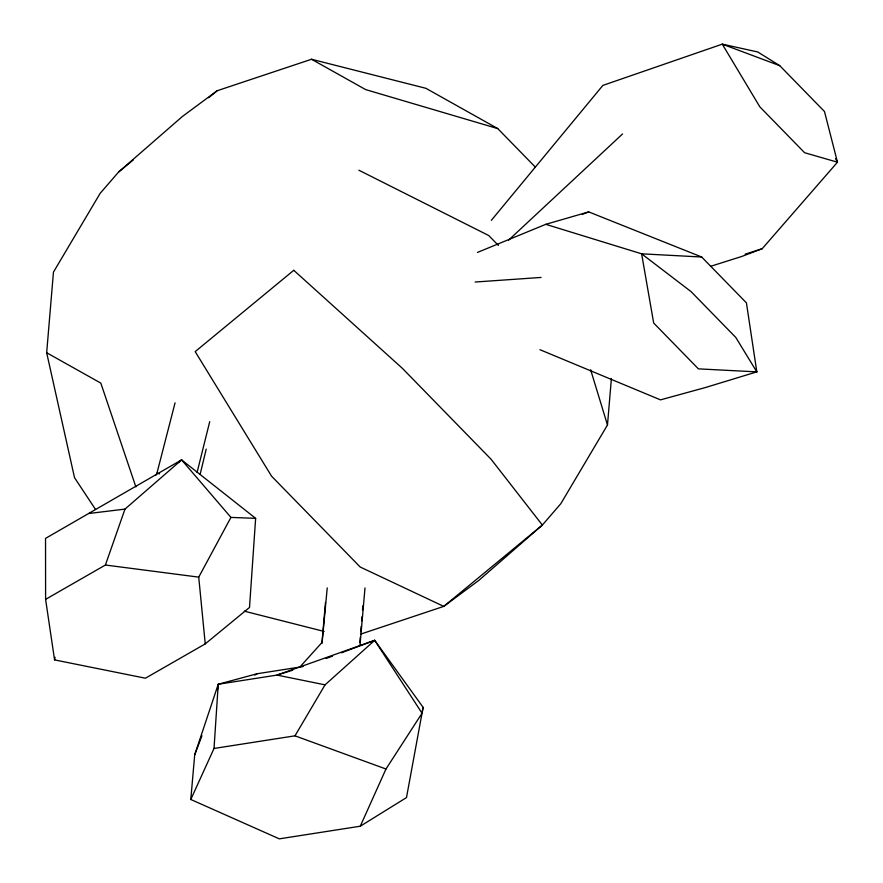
<?xml version="1.0" encoding="UTF-8"?>
<svg xmlns="http://www.w3.org/2000/svg" width="883" height="883" viewBox="0 0 883 883"><rect width="100%" height="100%" fill="white"/><g stroke="black" fill="none" stroke-linecap="round" stroke-linejoin="round"><path stroke-width="1.32" d="M190.794 799.479L194.702 754.822L218.244 684.259L276.997 675.087L374.701 640.33L423.112 707.338L406.489 797.581L360.286 826.212L279.315 838.85L190.794 799.479L214.017 748.464L218.244 684.259L257.119 673.74L303.001 666.577M255.64 518.343L249.514 607.46L205.242 643.884L145.43 678.21L54.569 659.899L45.596 599.347L45.53 538.387L181.6 459.877L255.64 518.343L230.938 517.405L181.6 459.877L124.978 509.105L105.408 565.021L45.596 599.347M359.867 642.647L360.308 637.195M360.75 631.753L361.191 626.301M361.633 620.859L361.964 616.775M362.516 609.965L362.836 605.87M95.53 509.469L74.525 477.681L46.667 352.747L53.455 272.13L100.143 193.355L118.565 172.064L182.328 116.534L217.163 90.739L311.533 59.26L425.915 88.311L497.747 128.587L535.33 167.097M361.037 633.994L443.774 606.389L478.597 580.572L542.361 525.065L560.782 503.74L607.482 424.988L611.389 378.531M321.898 643.497L325.474 602.438M359.988 645.407L364.999 587.923M327.229 587.901L322.14 642.316L300.242 666.643M217.516 689.59L218.244 684.259M360.286 826.212L385.97 769.016L422.041 713.221L423.112 707.338M54.569 659.899L55.077 657.272M200.143 474.314L206.214 449.094M197.097 472.383L209.724 421.666M155.64 475.473L156.975 473.1L175.055 402.847M194.702 754.822L201.942 735.738M205.242 643.884L198.73 577.14L230.938 517.405M214.017 748.464L294.977 735.826L325.043 684.855L374.701 640.33L422.041 713.221M491.323 220.364L602.868 85.408L722.272 44.15L757.735 51.965L779.744 65.662L824.479 111.501L837.47 162.207L762.206 248.708L742.018 256.379L710.484 266.357M508.531 240.209L622.559 133.951M178.509 462.593L181.6 459.877M118.565 172.064L133.41 159.823M208.675 97.737L217.163 90.739M254.79 675.098L257.119 673.74M477.449 252.439L545.782 224.326L588.718 211.898L701.687 257.008L746.422 302.858L756.819 371.875L705.12 387.615L660.506 399.867L539.91 349.679M582.316 214.359L588.718 211.898M326.147 658.508L332.538 656.113M341.478 652.769L374.701 640.33M745.153 254.161L762.206 248.708M292.659 670.219L276.997 675.087L325.043 684.855M88.918 513.487L124.978 509.105M475.142 282.03L541.047 277.439M701.687 257.008L641.621 253.818L545.782 224.326M105.408 565.021L198.73 577.14M244.315 611.168L324.127 631.444M497.747 128.587L365.683 89.613L311.533 59.26M156.975 473.1L159.536 473.873M294.977 735.826L385.97 769.016M779.744 65.662L722.272 44.15L759.855 106.865L804.59 152.704L837.47 162.207L835.528 158.631M358.895 170.22L488.74 235.529L498.376 245.408M46.667 352.747L100.817 383.112L135.85 486.831M590.628 369.767L607.482 424.988M293.774 270.297L195.187 351.622L271.567 476.18L360.209 567.029L443.774 606.389L542.361 525.065L490.992 459.149L402.35 368.31L293.774 270.297M756.819 371.875L698.409 368.862L653.674 323.023L641.621 253.818L691.08 291.622L735.815 337.472L756.819 371.875"/></g></svg>
